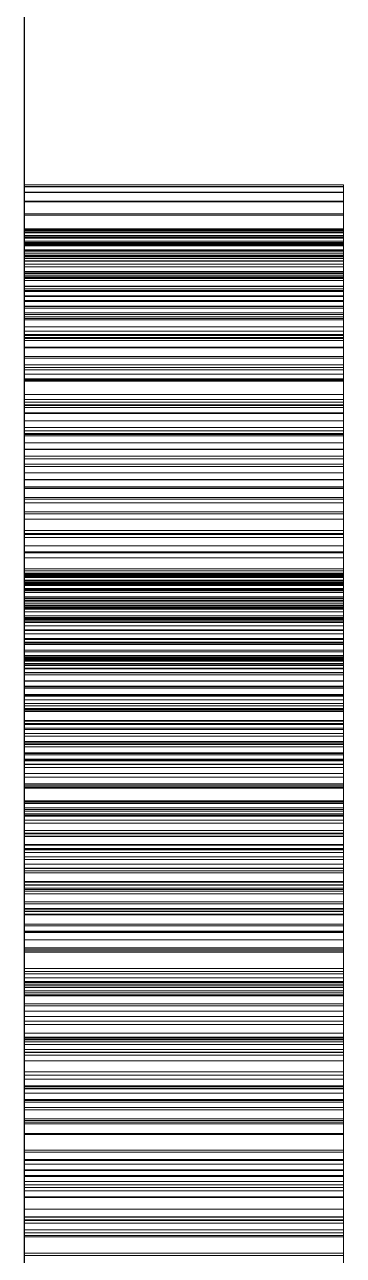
# Model space of a CAD drawing. Header units: millimetres. Extents: x 6 to 207, y 20 to 91.
# Drawn here: x 6 to 6.2, y 62.762 to 63.534 of the extents above; entities that cross this region are included whole.
import ezdxf

# ---------------------------------------------------------------- set-up
doc = ezdxf.new("R2010")
doc.units = ezdxf.units.MM
doc.linetypes.add('WP_HIDDEN', pattern=[2.3, 1.5, -0.8])
doc.layers.add('HIDDEN', color=7, linetype='WP_HIDDEN', lineweight=13)
doc.layers.add('VISIBLE', color=7, linetype='CONTINUOUS', lineweight=25)

msp = doc.modelspace()

# ---------------------------------------------------------------- linework, layer by layer
at = {"layer": 'HIDDEN', "ltscale": 0.333333}
for p, q in [((6, 63.43333), (6, 63.43214)), ((6, 63.4322), (6, 63.43333)), ((6, 63.43333), (6.2, 63.43333)), ((6, 63.4288), (6, 63.4322)), ((6, 63.4322), (6.2, 63.4322)), ((6, 63.43214), (6, 63.42857)), ((6, 63.43214), (6.2, 63.43214)), ((6.2, 63.43333), (6.2, 63.4322)), ((6.2, 63.43214), (6.2, 63.43333)), ((6.2, 63.4322), (6.2, 63.4288)), ((6.2, 63.42857), (6.2, 63.43214)), ((6, 63.42314), (6, 63.4288)), ((6, 63.4288), (6.2, 63.4288)), ((6, 63.42857), (6, 63.42263)), ((6, 63.42857), (6.2, 63.42857)), ((6, 63.41521), (6, 63.42314)), ((6, 63.42314), (6.2, 63.42314)), ((6.2, 63.4288), (6.2, 63.42314)), ((6.2, 63.42263), (6.2, 63.42857)), ((6.2, 63.42314), (6.2, 63.41521)), ((6, 63.42263), (6, 63.4143)), ((6, 63.42263), (6.2, 63.42263)), ((6, 63.40501), (6, 63.41521)), ((6, 63.41521), (6.2, 63.41521)), ((6.2, 63.4143), (6.2, 63.42263)), ((6.2, 63.41521), (6.2, 63.40501)), ((6, 63.4143), (6, 63.40359)), ((6, 63.4143), (6.2, 63.4143)), ((6.2, 63.40359), (6.2, 63.4143)), ((6, 63.40578), (6, 63.40461)), ((6, 63.40352), (6, 63.40578)), ((6, 63.40578), (6, 63.40512)), ((6, 63.40516), (6, 63.40578)), ((6, 63.40578), (6, 63.4047)), ((6, 63.40383), (6, 63.40578)), ((6, 63.40578), (6.2, 63.40578)), ((6, 63.40332), (6, 63.40516)), ((6, 63.40516), (6.2, 63.40516)), ((6, 63.40512), (6, 63.40313)), ((6, 63.40512), (6.2, 63.40512)), ((6, 63.39255), (6, 63.40501)), ((6, 63.40501), (6.2, 63.40501)), ((6, 63.4047), (6, 63.40147)), ((6, 63.4047), (6.2, 63.4047)), ((6, 63.40461), (6, 63.40111)), ((6, 63.40461), (6.2, 63.40461)), ((6, 63.39798), (6, 63.40383)), ((6, 63.40383), (6.2, 63.40383)), ((6, 63.40359), (6, 63.39051)), ((6, 63.40359), (6.2, 63.40359)), ((6, 63.39676), (6, 63.40352)), ((6, 63.40352), (6.2, 63.40352)), ((6, 63.40025), (6, 63.40332)), ((6, 63.40332), (6.2, 63.40332)), ((6, 63.40313), (6, 63.39981)), ((6, 63.40313), (6.2, 63.40313)), ((6, 63.40147), (6, 63.39609)), ((6, 63.40147), (6.2, 63.40147)), ((6, 63.40111), (6, 63.39528)), ((6, 63.40111), (6.2, 63.40111)), ((6, 63.39594), (6, 63.40025)), ((6, 63.40025), (6.2, 63.40025)), ((6, 63.39981), (6, 63.39517)), ((6, 63.39981), (6.2, 63.39981)), ((6.2, 63.40461), (6.2, 63.40578)), ((6.2, 63.40578), (6.2, 63.40352)), ((6.2, 63.40512), (6.2, 63.40578)), ((6.2, 63.40578), (6.2, 63.40516)), ((6.2, 63.40578), (6.2, 63.40383)), ((6.2, 63.4047), (6.2, 63.40578)), ((6.2, 63.40516), (6.2, 63.40332)), ((6.2, 63.40313), (6.2, 63.40512)), ((6.2, 63.40501), (6.2, 63.39255)), ((6.2, 63.40147), (6.2, 63.4047)), ((6.2, 63.40111), (6.2, 63.40461)), ((6.2, 63.40383), (6.2, 63.39798)), ((6.2, 63.39051), (6.2, 63.40359)), ((6.2, 63.40352), (6.2, 63.39676)), ((6.2, 63.40332), (6.2, 63.40025)), ((6.2, 63.39981), (6.2, 63.40313)), ((6.2, 63.39609), (6.2, 63.40147)), ((6.2, 63.39528), (6.2, 63.40111)), ((6.2, 63.40025), (6.2, 63.39594)), ((6.2, 63.39517), (6.2, 63.39981)), ((6, 63.38824), (6, 63.39798)), ((6, 63.39798), (6.2, 63.39798)), ((6, 63.39708), (6, 61.27104)), ((6, 62.03096), (6, 63.39708)), ((6, 63.39708), (6, 62.32101)), ((6, 61.96135), (6, 63.39708)), ((6, 63.39708), (6, 62.00341)), ((6, 63.39708), (6, 63.39581)), ((6, 63.39708), (6.2, 63.39708)), ((6, 63.39169), (6, 63.39676)), ((6, 63.39676), (6.2, 63.39676)), ((6, 63.39609), (6, 63.38856)), ((6, 63.39609), (6.2, 63.39609)), ((6, 63.39041), (6, 63.39594)), ((6, 63.39594), (6.2, 63.39594)), ((6, 63.39581), (6, 63.392)), ((6, 63.39581), (6.2, 63.39581)), ((6, 63.39528), (6, 63.38711)), ((6, 63.39528), (6.2, 63.39528)), ((6, 63.39517), (6, 63.38921)), ((6, 63.39517), (6.2, 63.39517)), ((6, 63.37782), (6, 63.39255)), ((6, 63.39255), (6.2, 63.39255)), ((6, 63.392), (6, 63.38566)), ((6, 63.392), (6.2, 63.392)), ((6.2, 63.39798), (6.2, 63.38824)), ((6.2, 63.39708), (6.2, 61.27104)), ((6.2, 62.00341), (6.2, 63.39708)), ((6.2, 63.39708), (6.2, 62.03096)), ((6.2, 63.39708), (6.2, 61.96135)), ((6.2, 62.32101), (6.2, 63.39708)), ((6.2, 63.39581), (6.2, 63.39708)), ((6.2, 63.39676), (6.2, 63.39169)), ((6.2, 63.38856), (6.2, 63.39609)), ((6.2, 63.39594), (6.2, 63.39041)), ((6.2, 63.392), (6.2, 63.39581)), ((6.2, 63.38711), (6.2, 63.39528)), ((6.2, 63.38921), (6.2, 63.39517)), ((6.2, 63.39255), (6.2, 63.37782)), ((6.2, 63.38566), (6.2, 63.392)), ((6, 63.38549), (6, 63.39169)), ((6, 63.39169), (6.2, 63.39169)), ((6, 63.39051), (6, 63.37504)), ((6, 63.39051), (6.2, 63.39051)), ((6, 63.38365), (6, 63.39041)), ((6, 63.39041), (6.2, 63.39041)), ((6, 63.38921), (6, 63.38192)), ((6, 63.38921), (6.2, 63.38921)), ((6, 63.38856), (6, 63.37887)), ((6, 63.38856), (6.2, 63.38856)), ((6, 63.3746), (6, 63.38824)), ((6, 63.38824), (6.2, 63.38824)), ((6, 63.38711), (6, 63.3766)), ((6, 63.38711), (6.2, 63.38711)), ((6, 63.38566), (6, 63.37677)), ((6, 63.38566), (6.2, 63.38566)), ((6, 63.37816), (6, 63.38549)), ((6, 63.38549), (6.2, 63.38549)), ((6.2, 63.39169), (6.2, 63.38549)), ((6.2, 63.37504), (6.2, 63.39051)), ((6.2, 63.39041), (6.2, 63.38365)), ((6.2, 63.38192), (6.2, 63.38921)), ((6.2, 63.37887), (6.2, 63.38856)), ((6.2, 63.38824), (6.2, 63.3746)), ((6.2, 63.3766), (6.2, 63.38711)), ((6.2, 63.37677), (6.2, 63.38566)), ((6.2, 63.38549), (6.2, 63.37816)), ((6, 63.37566), (6, 63.38365)), ((6, 63.38365), (6.2, 63.38365)), ((6, 63.38192), (6, 63.3733)), ((6, 63.38192), (6.2, 63.38192)), ((6, 63.37887), (6, 63.36703)), ((6, 63.37887), (6.2, 63.37887)), ((6, 63.3697), (6, 63.37816)), ((6, 63.37816), (6.2, 63.37816)), ((6, 63.36082), (6, 63.37782)), ((6, 63.37782), (6.2, 63.37782)), ((6, 63.37677), (6, 63.36951)), ((6, 63.37677), (6.2, 63.37677)), ((6, 63.3766), (6, 63.36377)), ((6, 63.3766), (6.2, 63.3766)), ((6.2, 63.38365), (6.2, 63.37566)), ((6.2, 63.3733), (6.2, 63.38192)), ((6.2, 63.36703), (6.2, 63.37887)), ((6.2, 63.37816), (6.2, 63.3697)), ((6.2, 63.37782), (6.2, 63.36082)), ((6.2, 63.36951), (6.2, 63.37677)), ((6.2, 63.36377), (6.2, 63.3766)), ((6, 63.36644), (6, 63.37566)), ((6, 63.37566), (6.2, 63.37566)), ((6, 63.37504), (6, 63.3572)), ((6, 63.37504), (6.2, 63.37504)), ((6, 63.35706), (6, 63.3746)), ((6, 63.3746), (6.2, 63.3746)), ((6, 63.3733), (6, 63.36336)), ((6, 63.3733), (6.2, 63.3733)), ((6, 63.36012), (6, 63.3697)), ((6, 63.3697), (6.2, 63.3697)), ((6, 63.36951), (6, 63.36078)), ((6, 63.36951), (6.2, 63.36951)), ((6.2, 63.37566), (6.2, 63.36644)), ((6.2, 63.3572), (6.2, 63.37504)), ((6.2, 63.3746), (6.2, 63.35706)), ((6.2, 63.36336), (6.2, 63.3733)), ((6.2, 63.3697), (6.2, 63.36012)), ((6.2, 63.36078), (6.2, 63.36951)), ((6, 63.36807), (6, 63.11863)), ((6, 62.27605), (6, 63.36807)), ((6, 63.36807), (6.2, 63.36807)), ((6, 63.36703), (6, 63.35304)), ((6, 63.36703), (6.2, 63.36703)), ((6, 63.35599), (6, 63.36644)), ((6, 63.36644), (6.2, 63.36644)), ((6, 63.36377), (6, 63.3486)), ((6, 63.36377), (6.2, 63.36377)), ((6, 63.36336), (6, 63.35209)), ((6, 63.36336), (6.2, 63.36336)), ((6.2, 63.36807), (6.2, 62.27605)), ((6.2, 63.11863), (6.2, 63.36807)), ((6.2, 63.35304), (6.2, 63.36703)), ((6.2, 63.36644), (6.2, 63.35599)), ((6.2, 63.3486), (6.2, 63.36377)), ((6.2, 63.35209), (6.2, 63.36336)), ((6, 63.34164), (6, 63.36082)), ((6, 63.36082), (6.2, 63.36082)), ((6, 63.36078), (6, 63.35057)), ((6, 63.36078), (6.2, 63.36078)), ((6, 63.34941), (6, 63.36012)), ((6, 63.36012), (6.2, 63.36012)), ((6, 63.3572), (6, 63.33704)), ((6, 63.3572), (6.2, 63.3572)), ((6, 63.33562), (6, 63.35706)), ((6, 63.35706), (6.2, 63.35706)), ((6, 63.34431), (6, 63.35599)), ((6, 63.35599), (6.2, 63.35599)), ((6.2, 63.36082), (6.2, 63.34164)), ((6.2, 63.35057), (6.2, 63.36078)), ((6.2, 63.36012), (6.2, 63.34941)), ((6.2, 63.33704), (6.2, 63.3572)), ((6.2, 63.35706), (6.2, 63.33562)), ((6.2, 63.35599), (6.2, 63.34431)), ((6, 63.35304), (6, 63.33689)), ((6, 63.35304), (6.2, 63.35304)), ((6, 63.35209), (6, 63.3395)), ((6, 63.35209), (6.2, 63.35209)), ((6, 63.35057), (6, 63.33889)), ((6, 63.35057), (6.2, 63.35057)), ((6, 63.33758), (6, 63.34941)), ((6, 63.34941), (6.2, 63.34941)), ((6, 63.3486), (6, 63.33109)), ((6, 63.3486), (6.2, 63.3486)), ((6.2, 63.33689), (6.2, 63.35304)), ((6.2, 63.3395), (6.2, 63.35209)), ((6.2, 63.33889), (6.2, 63.35057)), ((6.2, 63.34941), (6.2, 63.33758)), ((6.2, 63.33109), (6.2, 63.3486)), ((6, 63.33141), (6, 63.34431)), ((6, 63.34431), (6.2, 63.34431)), ((6, 63.32035), (6, 63.34164)), ((6, 63.34164), (6.2, 63.34164)), ((6, 63.3395), (6, 63.32558)), ((6, 63.3395), (6.2, 63.3395)), ((6, 63.33889), (6, 63.32573)), ((6, 63.33889), (6.2, 63.33889)), ((6.2, 63.34431), (6.2, 63.33141)), ((6.2, 63.34164), (6.2, 63.32035)), ((6.2, 63.32558), (6.2, 63.3395)), ((6.2, 63.32573), (6.2, 63.33889)), ((6, 63.32461), (6, 63.33758)), ((6, 63.33758), (6.2, 63.33758)), ((6, 63.33704), (6, 63.31464)), ((6, 63.33704), (6.2, 63.33704)), ((6, 63.33689), (6, 63.31872)), ((6, 63.33689), (6.2, 63.33689)), ((6, 63.31029), (6, 63.33562)), ((6, 63.33562), (6.2, 63.33562)), ((6, 63.31727), (6, 63.33141)), ((6, 63.33141), (6.2, 63.33141)), ((6, 63.33109), (6, 63.31157)), ((6, 63.33109), (6.2, 63.33109)), ((6.2, 63.33758), (6.2, 63.32461)), ((6.2, 63.31464), (6.2, 63.33704)), ((6.2, 63.31872), (6.2, 63.33689)), ((6.2, 63.33562), (6.2, 63.31029)), ((6.2, 63.33141), (6.2, 63.31727)), ((6.2, 63.31157), (6.2, 63.33109)), ((6, 63.32573), (6, 63.31111)), ((6, 63.32573), (6.2, 63.32573)), ((6, 63.32558), (6, 63.31034)), ((6, 63.32558), (6.2, 63.32558)), ((6, 63.31052), (6, 63.32461)), ((6, 63.32461), (6.2, 63.32461)), ((6.2, 63.31111), (6.2, 63.32573)), ((6.2, 63.31034), (6.2, 63.32558)), ((6.2, 63.32461), (6.2, 63.31052)), ((6, 63.29695), (6, 63.32035)), ((6, 63.32035), (6.2, 63.32035)), ((6, 63.31872), (6, 63.29864)), ((6, 63.31872), (6.2, 63.31872)), ((6, 63.3019), (6, 63.31727)), ((6, 63.31727), (6.2, 63.31727)), ((6.2, 63.32035), (6.2, 63.29695)), ((6.2, 63.29864), (6.2, 63.31872)), ((6.2, 63.31727), (6.2, 63.3019)), ((6, 63.31464), (6, 63.29)), ((6, 63.31464), (6.2, 63.31464)), ((6, 63.31157), (6, 63.29035)), ((6, 63.31157), (6.2, 63.31157)), ((6, 63.31111), (6, 63.29501)), ((6, 63.31111), (6.2, 63.31111)), ((6, 63.2953), (6, 63.31052)), ((6, 63.31052), (6.2, 63.31052)), ((6, 63.31034), (6, 63.29377)), ((6, 63.31034), (6.2, 63.31034)), ((6, 63.28106), (6, 63.31029)), ((6, 63.31029), (6.2, 63.31029)), ((6.2, 63.29), (6.2, 63.31464)), ((6.2, 63.29035), (6.2, 63.31157)), ((6.2, 63.29501), (6.2, 63.31111)), ((6.2, 63.31052), (6.2, 63.2953)), ((6.2, 63.29377), (6.2, 63.31034)), ((6.2, 63.31029), (6.2, 63.28106)), ((6, 63.28531), (6, 63.3019)), ((6, 63.3019), (6.2, 63.3019)), ((6.2, 63.3019), (6.2, 63.28531)), ((6, 63.29864), (6, 63.27666)), ((6, 63.29864), (6.2, 63.29864)), ((6, 63.27145), (6, 63.29695)), ((6, 63.29695), (6.2, 63.29695)), ((6, 63.27895), (6, 63.2953)), ((6, 63.2953), (6.2, 63.2953)), ((6, 63.29501), (6, 63.27743)), ((6, 63.29501), (6.2, 63.29501)), ((6, 63.29377), (6, 63.27587)), ((6, 63.29377), (6.2, 63.29377)), ((6.2, 63.27666), (6.2, 63.29864)), ((6.2, 63.29695), (6.2, 63.27145)), ((6.2, 63.2953), (6.2, 63.27895)), ((6.2, 63.27743), (6.2, 63.29501)), ((6.2, 63.27587), (6.2, 63.29377)), ((6, 63.29035), (6, 63.26743)), ((6, 63.29035), (6.2, 63.29035)), ((6, 63.29), (6, 63.26311)), ((6, 63.29), (6.2, 63.29)), ((6, 63.26748), (6, 63.28531)), ((6, 63.28531), (6.2, 63.28531)), ((6.2, 63.26743), (6.2, 63.29035)), ((6.2, 63.26311), (6.2, 63.29)), ((6.2, 63.28531), (6.2, 63.26748)), ((6, 63.24824), (6, 63.28106)), ((6, 63.28106), (6.2, 63.28106)), ((6, 63.26148), (6, 63.27895)), ((6, 63.27895), (6.2, 63.27895)), ((6, 63.27743), (6, 63.25821)), ((6, 63.27743), (6.2, 63.27743)), ((6, 63.27666), (6, 63.25278)), ((6, 63.27666), (6.2, 63.27666)), ((6.2, 63.28106), (6.2, 63.24824)), ((6.2, 63.27895), (6.2, 63.26148)), ((6.2, 63.25821), (6.2, 63.27743)), ((6.2, 63.25278), (6.2, 63.27666)), ((6, 63.27587), (6, 63.25665)), ((6, 63.27587), (6.2, 63.27587)), ((6, 63.24384), (6, 63.27145)), ((6, 63.27145), (6.2, 63.27145)), ((6.2, 63.25665), (6.2, 63.27587)), ((6.2, 63.27145), (6.2, 63.24384)), ((6, 63.24843), (6, 63.26748)), ((6, 63.26748), (6.2, 63.26748)), ((6, 63.26743), (6, 63.24281)), ((6, 63.26743), (6.2, 63.26743)), ((6, 63.26311), (6, 63.23398)), ((6, 63.26311), (6.2, 63.26311)), ((6, 63.24298), (6, 63.26148)), ((6, 63.26148), (6.2, 63.26148)), ((6.2, 63.26748), (6.2, 63.24843)), ((6.2, 63.24281), (6.2, 63.26743)), ((6.2, 63.23398), (6.2, 63.26311)), ((6.2, 63.26148), (6.2, 63.24298)), ((6, 63.25821), (6, 63.23714)), ((6, 63.25821), (6.2, 63.25821)), ((6, 63.25665), (6, 63.2361)), ((6, 63.25665), (6.2, 63.25665)), ((6.2, 63.23714), (6.2, 63.25821)), ((6.2, 63.2361), (6.2, 63.25665)), ((6, 63.25278), (6, 63.22699)), ((6, 63.25278), (6.2, 63.25278)), ((6, 63.2282), (6, 63.24843)), ((6, 63.24843), (6.2, 63.24843)), ((6, 63.21213), (6, 63.24824)), ((6, 63.24824), (6.2, 63.24824)), ((6.2, 63.22699), (6.2, 63.25278)), ((6.2, 63.24843), (6.2, 63.2282)), ((6.2, 63.24824), (6.2, 63.21213)), ((6, 63.21412), (6, 63.24384)), ((6, 63.24384), (6.2, 63.24384)), ((6, 63.22356), (6, 63.24298)), ((6, 63.24298), (6.2, 63.24298)), ((6, 63.24281), (6, 63.21649)), ((6, 63.24281), (6.2, 63.24281)), ((6.2, 63.24384), (6.2, 63.21412)), ((6.2, 63.24298), (6.2, 63.22356)), ((6.2, 63.21649), (6.2, 63.24281)), ((6, 63.23714), (6, 63.21425)), ((6, 63.23714), (6.2, 63.23714)), ((6, 63.2361), (6, 63.21458)), ((6, 63.2361), (6.2, 63.2361)), ((6, 63.23398), (6, 63.20261)), ((6, 63.23398), (6.2, 63.23398)), ((6.2, 63.21425), (6.2, 63.23714)), ((6.2, 63.21458), (6.2, 63.2361)), ((6.2, 63.20261), (6.2, 63.23398)), ((6, 63.20686), (6, 63.2282)), ((6, 63.2282), (6.2, 63.2282)), ((6, 63.22699), (6, 63.1993)), ((6, 63.22699), (6.2, 63.22699)), ((6, 63.20321), (6, 63.22356)), ((6, 63.22356), (6.2, 63.22356)), ((6.2, 63.2282), (6.2, 63.20686)), ((6.2, 63.1993), (6.2, 63.22699)), ((6.2, 63.22356), (6.2, 63.20321)), ((6, 63.21649), (6, 63.18847)), ((6, 63.21649), (6.2, 63.21649)), ((6, 63.21458), (6, 63.19241)), ((6, 63.21458), (6.2, 63.21458)), ((6.2, 63.18847), (6.2, 63.21649)), ((6.2, 63.19241), (6.2, 63.21458)), ((6, 63.21425), (6, 63.18951)), ((6, 63.21425), (6.2, 63.21425)), ((6, 63.1823), (6, 63.21412)), ((6, 63.21412), (6.2, 63.21412)), ((6, 63.17273), (6, 63.21213)), ((6, 63.21213), (6.2, 63.21213)), ((6, 63.1844), (6, 63.20686)), ((6, 63.20686), (6.2, 63.20686)), ((6.2, 63.18951), (6.2, 63.21425)), ((6.2, 63.21412), (6.2, 63.1823)), ((6.2, 63.21213), (6.2, 63.17273)), ((6.2, 63.20686), (6.2, 63.1844)), ((6, 63.18194), (6, 63.20321)), ((6, 63.20321), (6.2, 63.20321)), ((6, 63.20261), (6, 63.16899)), ((6, 63.20261), (6.2, 63.20261)), ((6, 63.1993), (6, 63.16971)), ((6, 63.1993), (6.2, 63.1993)), ((6.2, 63.20321), (6.2, 63.18194)), ((6.2, 63.16899), (6.2, 63.20261)), ((6.2, 63.16971), (6.2, 63.1993)), ((6, 63.19241), (6, 63.16962)), ((6, 63.19241), (6.2, 63.19241)), ((6.2, 63.16962), (6.2, 63.19241)), ((6, 63.19114), (6, 63.18965)), ((6, 63.18967), (6, 63.19114)), ((6, 63.19114), (6.2, 63.19114)), ((6, 63.18969), (6, 63.18793)), ((6, 63.18803), (6, 63.18969)), ((6, 63.18969), (6.2, 63.18969)), ((6, 63.18969), (6, 63.1891)), ((6, 63.18902), (6, 63.18969)), ((6, 63.18525), (6, 63.18967)), ((6, 63.18967), (6.2, 63.18967)), ((6, 63.18965), (6, 63.18516)), ((6, 63.18965), (6.2, 63.18965)), ((6, 63.18951), (6, 63.16294)), ((6, 63.18951), (6.2, 63.18951)), ((6, 63.1891), (6, 63.18732)), ((6, 63.1891), (6.2, 63.1891)), ((6, 63.18902), (6.2, 63.18902)), ((6, 63.187), (6, 63.18902)), ((6, 63.18847), (6, 63.15875)), ((6, 63.18847), (6.2, 63.18847)), ((6, 63.18303), (6, 63.18803)), ((6, 63.18803), (6.2, 63.18803)), ((6, 63.18793), (6, 63.18262)), ((6, 63.18793), (6.2, 63.18793)), ((6, 63.18732), (6, 63.18434)), ((6, 63.18732), (6.2, 63.18732)), ((6, 63.187), (6.2, 63.187)), ((6, 63.18363), (6, 63.187)), ((6, 63.18534), (6, 63.18388)), ((6, 63.18374), (6, 63.18534)), ((6, 63.18534), (6.2, 63.18534)), ((6, 63.17789), (6, 63.18525)), ((6, 63.18525), (6.2, 63.18525)), ((6, 63.18516), (6, 63.17768)), ((6, 63.18516), (6.2, 63.18516)), ((6, 63.16083), (6, 63.1844)), ((6, 63.1844), (6.2, 63.1844)), ((6, 63.18434), (6, 63.18018)), ((6, 63.18434), (6.2, 63.18434)), ((6, 63.18388), (6, 63.1795)), ((6, 63.18388), (6.2, 63.18388)), ((6, 63.17891), (6, 63.18374)), ((6, 63.18374), (6.2, 63.18374)), ((6, 63.18363), (6.2, 63.18363)), ((6, 63.17891), (6, 63.18363)), ((6.2, 63.19114), (6.2, 63.18967)), ((6.2, 63.18965), (6.2, 63.19114)), ((6.2, 63.18969), (6.2, 63.18803)), ((6.2, 63.18793), (6.2, 63.18969)), ((6.2, 63.1891), (6.2, 63.18969)), ((6.2, 63.18969), (6.2, 63.18902)), ((6.2, 63.18967), (6.2, 63.18525)), ((6.2, 63.18516), (6.2, 63.18965)), ((6.2, 63.16294), (6.2, 63.18951)), ((6.2, 63.18732), (6.2, 63.1891)), ((6.2, 63.18902), (6.2, 63.187)), ((6.2, 63.15875), (6.2, 63.18847)), ((6.2, 63.18803), (6.2, 63.18303)), ((6.2, 63.18262), (6.2, 63.18793)), ((6.2, 63.18434), (6.2, 63.18732)), ((6.2, 63.187), (6.2, 63.18363)), ((6.2, 63.18534), (6.2, 63.18374)), ((6.2, 63.18388), (6.2, 63.18534)), ((6.2, 63.18525), (6.2, 63.17789)), ((6.2, 63.17768), (6.2, 63.18516)), ((6.2, 63.1844), (6.2, 63.16083)), ((6.2, 63.18018), (6.2, 63.18434)), ((6.2, 63.1795), (6.2, 63.18388)), ((6.2, 63.18374), (6.2, 63.17891)), ((6.2, 63.18363), (6.2, 63.17891)), ((6, 63.17471), (6, 63.18303)), ((6, 63.18303), (6.2, 63.18303)), ((6, 63.18262), (6, 63.17379)), ((6, 63.18262), (6.2, 63.18262)), ((6, 63.14836), (6, 63.1823)), ((6, 63.1823), (6.2, 63.1823)), ((6, 63.15975), (6, 63.18194)), ((6, 63.18194), (6.2, 63.18194)), ((6, 63.18018), (6, 63.17482)), ((6, 63.18018), (6.2, 63.18018)), ((6, 63.1795), (6, 63.17219)), ((6, 63.1795), (6.2, 63.1795)), ((6, 63.17086), (6, 63.17891)), ((6, 63.17891), (6.2, 63.17891)), ((6, 63.17284), (6, 63.17891)), ((6, 63.16758), (6, 63.17789)), ((6, 63.17789), (6.2, 63.17789)), ((6, 63.17768), (6, 63.16722)), ((6, 63.17768), (6.2, 63.17768)), ((6.2, 63.18303), (6.2, 63.17471)), ((6.2, 63.17379), (6.2, 63.18262)), ((6.2, 63.1823), (6.2, 63.14836)), ((6.2, 63.18194), (6.2, 63.15975)), ((6.2, 63.17482), (6.2, 63.18018)), ((6.2, 63.17219), (6.2, 63.1795)), ((6.2, 63.17891), (6.2, 63.17086)), ((6.2, 63.17891), (6.2, 63.17284)), ((6.2, 63.17789), (6.2, 63.16758)), ((6.2, 63.16722), (6.2, 63.17768)), ((6, 63.17482), (6, 63.16828)), ((6, 63.17482), (6.2, 63.17482)), ((6, 63.16305), (6, 63.17471)), ((6, 63.17471), (6.2, 63.17471)), ((6, 63.17379), (6, 63.16142)), ((6, 63.17379), (6.2, 63.17379)), ((6, 63.17284), (6.2, 63.17284)), ((6, 63.16543), (6, 63.17284)), ((6, 63.13005), (6, 63.17273)), ((6, 63.17273), (6.2, 63.17273)), ((6, 63.17219), (6, 63.16196)), ((6, 63.17219), (6.2, 63.17219)), ((6, 63.1596), (6, 63.17086)), ((6, 63.17086), (6.2, 63.17086)), ((6, 63.16971), (6, 63.13821)), ((6, 63.16971), (6.2, 63.16971)), ((6, 63.16962), (6, 63.14619)), ((6, 63.16962), (6.2, 63.16962)), ((6, 63.16899), (6, 63.13314)), ((6, 63.16899), (6.2, 63.16899)), ((6, 63.16828), (6, 63.16055)), ((6, 63.16828), (6.2, 63.16828)), ((6.2, 63.16828), (6.2, 63.17482)), ((6.2, 63.17471), (6.2, 63.16305)), ((6.2, 63.16142), (6.2, 63.17379)), ((6.2, 63.17284), (6.2, 63.16543)), ((6.2, 63.17273), (6.2, 63.13005)), ((6.2, 63.16196), (6.2, 63.17219)), ((6.2, 63.17086), (6.2, 63.1596)), ((6.2, 63.13821), (6.2, 63.16971)), ((6.2, 63.14619), (6.2, 63.16962)), ((6.2, 63.13314), (6.2, 63.16899)), ((6.2, 63.16055), (6.2, 63.16828)), ((6, 63.15432), (6, 63.16758)), ((6, 63.16758), (6.2, 63.16758)), ((6, 63.16722), (6, 63.15376)), ((6, 63.16722), (6.2, 63.16722)), ((6, 63.16543), (6.2, 63.16543)), ((6, 63.15666), (6, 63.16543)), ((6, 63.14806), (6, 63.16305)), ((6, 63.16305), (6.2, 63.16305)), ((6, 63.16294), (6, 63.13454)), ((6, 63.16294), (6.2, 63.16294)), ((6, 63.16196), (6, 63.1488)), ((6, 63.16196), (6.2, 63.16196)), ((6, 63.16142), (6, 63.14551)), ((6, 63.16142), (6.2, 63.16142)), ((6, 63.13614), (6, 63.16083)), ((6, 63.16083), (6.2, 63.16083)), ((6, 63.16055), (6, 63.15163)), ((6, 63.16055), (6.2, 63.16055)), ((6.2, 63.16758), (6.2, 63.15432)), ((6.2, 63.15376), (6.2, 63.16722)), ((6.2, 63.16543), (6.2, 63.15666)), ((6.2, 63.16305), (6.2, 63.14806)), ((6.2, 63.13454), (6.2, 63.16294)), ((6.2, 63.1488), (6.2, 63.16196)), ((6.2, 63.14551), (6.2, 63.16142)), ((6.2, 63.16083), (6.2, 63.13614)), ((6.2, 63.15163), (6.2, 63.16055)), ((6, 63.13664), (6, 63.15975)), ((6, 63.15975), (6.2, 63.15975)), ((6, 63.14512), (6, 63.1596)), ((6, 63.1596), (6.2, 63.1596)), ((6, 63.15875), (6, 63.12733)), ((6, 63.15875), (6.2, 63.15875)), ((6, 63.15666), (6.2, 63.15666)), ((6, 63.14655), (6, 63.15666)), ((6, 63.13812), (6, 63.15432)), ((6, 63.15432), (6.2, 63.15432)), ((6, 63.15376), (6, 63.1373)), ((6, 63.15376), (6.2, 63.15376)), ((6.2, 63.15975), (6.2, 63.13664)), ((6.2, 63.1596), (6.2, 63.14512)), ((6.2, 63.12733), (6.2, 63.15875)), ((6.2, 63.15666), (6.2, 63.14655)), ((6.2, 63.15432), (6.2, 63.13812)), ((6.2, 63.1373), (6.2, 63.15376)), ((6, 63.15163), (6, 63.14151)), ((6, 63.15163), (6.2, 63.15163)), ((6, 63.1488), (6, 63.13273)), ((6, 63.1488), (6.2, 63.1488)), ((6, 63.11305), (6, 63.14836)), ((6, 63.14836), (6.2, 63.14836)), ((6, 63.12974), (6, 63.14806)), ((6, 63.14806), (6.2, 63.14806)), ((6, 63.14655), (6.2, 63.14655)), ((6, 63.13509), (6, 63.14655)), ((6, 63.14619), (6, 63.12212)), ((6, 63.14619), (6.2, 63.14619)), ((6, 63.14619), (6, 62.38627)), ((6, 63.14501), (6, 63.14619)), ((6, 63.14551), (6, 63.12607)), ((6, 63.14551), (6.2, 63.14551)), ((6, 63.12743), (6, 63.14512)), ((6, 63.14512), (6.2, 63.14512)), ((6, 63.14501), (6.2, 63.14501)), ((6, 63.14147), (6, 63.14501)), ((6.2, 63.14151), (6.2, 63.15163)), ((6.2, 63.13273), (6.2, 63.1488)), ((6.2, 63.14836), (6.2, 63.11305)), ((6.2, 63.14806), (6.2, 63.12974)), ((6.2, 63.14655), (6.2, 63.13509)), ((6.2, 63.12212), (6.2, 63.14619)), ((6.2, 62.38627), (6.2, 63.14619)), ((6.2, 63.14619), (6.2, 63.14501)), ((6.2, 63.12607), (6.2, 63.14551)), ((6.2, 63.14512), (6.2, 63.12743)), ((6.2, 63.14501), (6.2, 63.14147)), ((6, 63.14151), (6, 63.13021)), ((6, 63.14151), (6.2, 63.14151)), ((6, 63.14147), (6.2, 63.14147)), ((6, 63.13558), (6, 63.14147)), ((6, 63.14039), (6, 63.00479)), ((6, 63.05482), (6, 63.14039)), ((6, 63.14039), (6.2, 63.14039)), ((6, 63.13821), (6, 63.10488)), ((6, 63.13821), (6.2, 63.13821)), ((6, 63.11897), (6, 63.13812)), ((6, 63.13812), (6.2, 63.13812)), ((6, 63.1373), (6, 63.11786)), ((6, 63.1373), (6.2, 63.1373)), ((6.2, 63.13021), (6.2, 63.14151)), ((6.2, 63.14147), (6.2, 63.13558)), ((6.2, 63.00479), (6.2, 63.14039)), ((6.2, 63.14039), (6.2, 63.05482)), ((6.2, 63.10488), (6.2, 63.13821)), ((6.2, 63.13812), (6.2, 63.11897)), ((6.2, 63.11786), (6.2, 63.1373)), ((6, 63.1126), (6, 63.13664)), ((6, 63.13664), (6.2, 63.13664)), ((6, 63.11033), (6, 63.13614)), ((6, 63.13614), (6.2, 63.13614)), ((6, 63.13558), (6.2, 63.13558)), ((6, 63.13175), (6, 63.13558)), ((6, 63.13509), (6.2, 63.13509)), ((6, 63.12228), (6, 63.13509)), ((6, 63.13454), (6, 63.1043)), ((6, 63.13454), (6.2, 63.13454)), ((6, 63.13314), (6, 63.09554)), ((6, 63.13314), (6.2, 63.13314)), ((6, 63.13273), (6, 63.11373)), ((6, 63.13273), (6.2, 63.13273)), ((6, 63.13175), (6.2, 63.13175)), ((6, 63.12733), (6, 63.13175)), ((6, 63.13021), (6, 63.11772)), ((6, 63.13021), (6.2, 63.13021)), ((6, 63.08409), (6, 63.13005)), ((6, 63.13005), (6.2, 63.13005)), ((6, 63.10809), (6, 63.12974)), ((6, 63.12974), (6.2, 63.12974)), ((6.2, 63.13664), (6.2, 63.1126)), ((6.2, 63.13614), (6.2, 63.11033)), ((6.2, 63.13558), (6.2, 63.13175)), ((6.2, 63.13509), (6.2, 63.12228)), ((6.2, 63.1043), (6.2, 63.13454)), ((6.2, 63.09554), (6.2, 63.13314)), ((6.2, 63.11373), (6.2, 63.13273)), ((6.2, 63.13175), (6.2, 63.12733)), ((6.2, 63.11772), (6.2, 63.13021)), ((6.2, 63.13005), (6.2, 63.08409)), ((6.2, 63.12974), (6.2, 63.10809)), ((6, 63.10651), (6, 63.12743)), ((6, 63.12743), (6.2, 63.12743)), ((6, 63.12733), (6, 63.09482)), ((6, 63.12733), (6.2, 63.12733)), ((6, 63.11871), (6, 63.12733)), ((6, 63.12607), (6, 63.10309)), ((6, 63.12607), (6.2, 63.12607)), ((6, 63.12228), (6.2, 63.12228)), ((6, 63.10812), (6, 63.12228)), ((6, 63.12212), (6, 63.09742)), ((6, 63.12212), (6.2, 63.12212)), ((6.2, 63.12743), (6.2, 63.10651)), ((6.2, 63.09482), (6.2, 63.12733)), ((6.2, 63.12733), (6.2, 63.11871)), ((6.2, 63.10309), (6.2, 63.12607)), ((6.2, 63.12228), (6.2, 63.10812)), ((6.2, 63.09742), (6.2, 63.12212)), ((6, 63.09688), (6, 63.11897)), ((6, 63.11897), (6.2, 63.11897)), ((6, 63.11871), (6.2, 63.11871)), ((6, 63.10807), (6, 63.11871)), ((6, 63.11863), (6, 62.54724)), ((6, 63.11863), (6.2, 63.11863)), ((6, 63.11786), (6, 63.09543)), ((6, 63.11786), (6.2, 63.11786)), ((6, 63.11772), (6, 63.10404)), ((6, 63.11772), (6.2, 63.11772)), ((6.2, 63.11897), (6.2, 63.09688)), ((6.2, 63.11871), (6.2, 63.10807)), ((6.2, 62.54724), (6.2, 63.11863)), ((6.2, 63.09543), (6.2, 63.11786)), ((6.2, 63.10404), (6.2, 63.11772)), ((6, 63.11373), (6, 63.10313)), ((6, 63.11373), (6.2, 63.11373)), ((6, 63.07708), (6, 63.11305)), ((6, 63.11305), (6.2, 63.11305)), ((6, 63.08763), (6, 63.1126)), ((6, 63.1126), (6.2, 63.1126)), ((6, 63.08341), (6, 63.11033)), ((6, 63.11033), (6.2, 63.11033)), ((6, 63.10812), (6.2, 63.10812)), ((6, 63.09262), (6, 63.10812)), ((6, 63.0831), (6, 63.10809)), ((6, 63.10809), (6.2, 63.10809)), ((6, 63.10807), (6.2, 63.10807)), ((6, 63.09542), (6, 63.10807)), ((6, 63.08238), (6, 63.10651)), ((6, 63.10651), (6.2, 63.10651)), ((6.2, 63.10313), (6.2, 63.11373)), ((6.2, 63.11305), (6.2, 63.07708)), ((6.2, 63.1126), (6.2, 63.08763)), ((6.2, 63.11033), (6.2, 63.08341)), ((6.2, 63.10812), (6.2, 63.09262)), ((6.2, 63.10809), (6.2, 63.0831)), ((6.2, 63.10807), (6.2, 63.09542)), ((6.2, 63.10651), (6.2, 63.08238)), ((6, 63.10488), (6, 63.06978)), ((6, 63.10488), (6.2, 63.10488)), ((6, 63.1043), (6, 63.07223)), ((6, 63.1043), (6.2, 63.1043)), ((6, 63.10404), (6, 63.08917)), ((6, 63.10404), (6.2, 63.10404)), ((6, 63.10313), (6, 63.0918)), ((6, 63.10313), (6.2, 63.10313)), ((6, 63.10309), (6, 63.07658)), ((6, 63.10309), (6.2, 63.10309)), ((6.2, 63.06978), (6.2, 63.10488)), ((6.2, 63.07223), (6.2, 63.1043)), ((6.2, 63.08917), (6.2, 63.10404)), ((6.2, 63.0918), (6.2, 63.10313)), ((6.2, 63.07658), (6.2, 63.10309)), ((6, 63.09742), (6, 63.07209)), ((6, 63.09742), (6.2, 63.09742)), ((6, 63.07254), (6, 63.09688)), ((6, 63.09688), (6.2, 63.09688)), ((6, 63.09554), (6, 63.05673)), ((6, 63.09554), (6.2, 63.09554)), ((6, 63.09543), (6, 63.07001)), ((6, 63.09543), (6.2, 63.09543)), ((6, 63.09542), (6.2, 63.09542)), ((6, 63.08075), (6, 63.09542)), ((6, 63.09482), (6, 63.0618)), ((6, 63.09482), (6.2, 63.09482)), ((6, 63.09262), (6.2, 63.09262)), ((6, 63.07577), (6, 63.09262)), ((6, 63.0918), (6, 63.06782)), ((6, 63.0918), (6.2, 63.0918)), ((6.2, 63.07209), (6.2, 63.09742)), ((6.2, 63.09688), (6.2, 63.07254)), ((6.2, 63.05673), (6.2, 63.09554)), ((6.2, 63.07001), (6.2, 63.09543)), ((6.2, 63.09542), (6.2, 63.08075)), ((6.2, 63.0618), (6.2, 63.09482)), ((6.2, 63.09262), (6.2, 63.07577)), ((6.2, 63.06782), (6.2, 63.0918)), ((6, 63.08917), (6, 63.07311)), ((6, 63.08917), (6.2, 63.08917)), ((6, 63.06175), (6, 63.08763)), ((6, 63.08763), (6.2, 63.08763)), ((6, 63.03484), (6, 63.08409)), ((6, 63.08409), (6.2, 63.08409)), ((6, 63.05537), (6, 63.08341)), ((6, 63.08341), (6.2, 63.08341)), ((6.2, 63.07311), (6.2, 63.08917)), ((6.2, 63.08763), (6.2, 63.06175)), ((6.2, 63.08409), (6.2, 63.03484)), ((6.2, 63.08341), (6.2, 63.05537)), ((6, 63.0557), (6, 63.0831)), ((6, 63.0831), (6.2, 63.0831)), ((6, 63.0551), (6, 63.08238)), ((6, 63.08238), (6.2, 63.08238)), ((6, 63.08075), (6.2, 63.08075)), ((6, 63.06406), (6, 63.08075)), ((6, 63.04045), (6, 63.07708)), ((6, 63.07708), (6.2, 63.07708)), ((6, 63.07658), (6, 63.04694)), ((6, 63.07658), (6.2, 63.07658)), ((6, 63.07577), (6.2, 63.07577)), ((6, 63.05756), (6, 63.07577)), ((6.2, 63.0831), (6.2, 63.0557)), ((6.2, 63.08238), (6.2, 63.0551)), ((6.2, 63.08075), (6.2, 63.06406)), ((6.2, 63.07708), (6.2, 63.04045)), ((6.2, 63.04694), (6.2, 63.07658)), ((6.2, 63.07577), (6.2, 63.05756)), ((6, 63.07311), (6, 63.03742)), ((6, 63.07311), (6.2, 63.07311)), ((6, 63.04667), (6, 63.07254)), ((6, 63.07254), (6.2, 63.07254)), ((6, 63.07223), (6, 63.03883)), ((6, 63.07223), (6.2, 63.07223)), ((6, 63.07209), (6, 63.04612)), ((6, 63.07209), (6.2, 63.07209)), ((6, 63.07001), (6, 63.04159)), ((6, 63.07001), (6.2, 63.07001)), ((6, 63.06978), (6, 63.03291)), ((6, 63.06978), (6.2, 63.06978)), ((6, 63.06782), (6, 63.04263)), ((6, 63.06782), (6.2, 63.06782)), ((6.2, 63.03742), (6.2, 63.07311)), ((6.2, 63.07254), (6.2, 63.04667)), ((6.2, 63.03883), (6.2, 63.07223)), ((6.2, 63.04612), (6.2, 63.07209)), ((6.2, 63.04159), (6.2, 63.07001)), ((6.2, 63.03291), (6.2, 63.06978)), ((6.2, 63.04263), (6.2, 63.06782)), ((6, 63.06406), (6.2, 63.06406)), ((6, 63.04535), (6, 63.06406)), ((6, 63.0618), (6, 63.02829)), ((6, 63.0618), (6.2, 63.0618)), ((6, 63.03494), (6, 63.06175)), ((6, 63.06175), (6.2, 63.06175)), ((6.2, 63.06406), (6.2, 63.04535)), ((6.2, 63.02829), (6.2, 63.0618)), ((6.2, 63.06175), (6.2, 63.03494)), ((6, 63.05756), (6.2, 63.05756)), ((6, 63.03802), (6, 63.05756)), ((6, 63.05673), (6, 63.01669)), ((6, 63.05673), (6.2, 63.05673)), ((6, 63.02677), (6, 63.0557)), ((6, 63.0557), (6.2, 63.0557)), ((6, 63.02621), (6, 63.05537)), ((6, 63.05537), (6.2, 63.05537)), ((6, 63.02473), (6, 63.0551)), ((6, 63.0551), (6.2, 63.0551)), ((6, 62.89095), (6, 63.05482)), ((6, 63.05482), (6.2, 63.05482)), ((6.2, 63.05756), (6.2, 63.03802)), ((6.2, 63.01669), (6.2, 63.05673)), ((6.2, 63.0557), (6.2, 63.02677)), ((6.2, 63.05537), (6.2, 63.02621)), ((6.2, 63.0551), (6.2, 63.02473)), ((6.2, 63.05482), (6.2, 62.89095)), ((6, 63.04694), (6, 63.01458)), ((6, 63.04694), (6.2, 63.04694)), ((6, 63.01925), (6, 63.04667)), ((6, 63.04667), (6.2, 63.04667)), ((6, 63.04612), (6, 63.01952)), ((6, 63.04612), (6.2, 63.04612)), ((6, 63.04535), (6.2, 63.04535)), ((6, 63.02463), (6, 63.04535)), ((6.2, 63.01458), (6.2, 63.04694)), ((6.2, 63.04667), (6.2, 63.01925)), ((6.2, 63.01952), (6.2, 63.04612)), ((6.2, 63.04535), (6.2, 63.02463)), ((6, 63.04263), (6, 63.01624)), ((6, 63.04263), (6.2, 63.04263)), ((6, 63.04159), (6, 63.01018)), ((6, 63.04159), (6.2, 63.04159)), ((6, 63.00316), (6, 63.04045)), ((6, 63.04045), (6.2, 63.04045)), ((6, 63.03883), (6, 63.00461)), ((6, 63.03883), (6.2, 63.03883)), ((6, 63.03802), (6.2, 63.03802)), ((6, 63.01712), (6, 63.03802)), ((6, 63.03742), (6, 63.01184)), ((6, 63.03742), (6.2, 63.03742)), ((6.2, 63.01624), (6.2, 63.04263)), ((6.2, 63.01018), (6.2, 63.04159)), ((6.2, 63.04045), (6.2, 63.00316)), ((6.2, 63.00461), (6.2, 63.03883)), ((6.2, 63.03802), (6.2, 63.01712)), ((6.2, 63.01184), (6.2, 63.03742)), ((6, 63.00721), (6, 63.03494)), ((6, 63.03494), (6.2, 63.03494)), ((6, 62.9823), (6, 63.03484)), ((6, 63.03484), (6.2, 63.03484)), ((6, 63.03291), (6, 62.99428)), ((6, 63.03291), (6.2, 63.03291)), ((6.2, 63.03494), (6.2, 63.00721)), ((6.2, 63.03484), (6.2, 62.9823)), ((6.2, 62.99428), (6.2, 63.03291)), ((6, 63.02829), (6, 62.99428)), ((6, 63.02829), (6.2, 63.02829)), ((6, 62.99633), (6, 63.02677)), ((6, 63.02677), (6.2, 63.02677)), ((6, 62.99594), (6, 63.02621)), ((6, 63.02621), (6.2, 63.02621)), ((6, 62.99128), (6, 63.02473)), ((6, 63.02473), (6.2, 63.02473)), ((6, 63.02463), (6.2, 63.02463)), ((6, 63.00189), (6, 63.02463)), ((6.2, 62.99428), (6.2, 63.02829)), ((6.2, 63.02677), (6.2, 62.99633)), ((6.2, 63.02621), (6.2, 62.99594)), ((6.2, 63.02473), (6.2, 62.99128)), ((6.2, 63.02463), (6.2, 63.00189)), ((6, 63.01952), (6, 62.99228)), ((6, 63.01952), (6.2, 63.01952)), ((6, 62.99029), (6, 63.01925)), ((6, 63.01925), (6.2, 63.01925)), ((6, 63.01712), (6.2, 63.01712)), ((6, 62.99417), (6, 63.01712)), ((6, 63.01669), (6, 62.97542)), ((6, 63.01669), (6.2, 63.01669)), ((6, 63.01624), (6, 62.98866)), ((6, 63.01624), (6.2, 63.01624)), ((6, 63.01458), (6, 62.9795)), ((6, 63.01458), (6.2, 63.01458)), ((6.2, 62.99228), (6.2, 63.01952)), ((6.2, 63.01925), (6.2, 62.99029)), ((6.2, 63.01712), (6.2, 62.99417)), ((6.2, 62.97542), (6.2, 63.01669)), ((6.2, 62.98866), (6.2, 63.01624)), ((6.2, 62.9795), (6.2, 63.01458)), ((6, 63.01184), (6, 62.98369)), ((6, 63.01184), (6.2, 63.01184)), ((6, 63.01018), (6, 62.97579)), ((6, 63.01018), (6.2, 63.01018)), ((6, 62.97855), (6, 63.00721)), ((6, 63.00721), (6.2, 63.00721)), ((6.2, 62.98369), (6.2, 63.01184)), ((6.2, 62.97579), (6.2, 63.01018)), ((6.2, 63.00721), (6.2, 62.97855)), ((6, 63.00479), (6, 62.89095)), ((6, 63.00479), (6.2, 63.00479)), ((6, 63.00461), (6, 62.96958)), ((6, 63.00461), (6.2, 63.00461)), ((6, 62.96521), (6, 63.00316)), ((6, 63.00316), (6.2, 63.00316)), ((6, 63.00189), (6.2, 63.00189)), ((6, 62.97754), (6, 63.00189)), ((6.2, 62.89095), (6.2, 63.00479)), ((6.2, 62.96958), (6.2, 63.00461)), ((6.2, 63.00316), (6.2, 62.96521)), ((6.2, 63.00189), (6.2, 62.97754)), ((6, 62.96436), (6, 62.99633)), ((6, 62.99633), (6.2, 62.99633)), ((6, 62.96455), (6, 62.99594)), ((6, 62.99594), (6.2, 62.99594)), ((6, 62.99428), (6, 62.95977)), ((6, 62.99428), (6, 62.95387)), ((6, 62.99428), (6.2, 62.99428)), ((6, 62.99417), (6.2, 62.99417)), ((6, 62.96847), (6, 62.99417)), ((6, 62.99228), (6, 62.96441)), ((6, 62.99228), (6.2, 62.99228)), ((6, 62.95476), (6, 62.99128)), ((6, 62.99128), (6.2, 62.99128)), ((6.2, 62.99633), (6.2, 62.96436)), ((6.2, 62.99594), (6.2, 62.96455)), ((6.2, 62.95977), (6.2, 62.99428)), ((6.2, 62.95387), (6.2, 62.99428)), ((6.2, 62.99417), (6.2, 62.96847)), ((6.2, 62.96441), (6.2, 62.99228)), ((6.2, 62.99128), (6.2, 62.95476)), ((6, 62.95979), (6, 62.99029)), ((6, 62.99029), (6.2, 62.99029)), ((6, 62.98866), (6, 62.95987)), ((6, 62.98866), (6.2, 62.98866)), ((6, 62.98369), (6, 62.95297)), ((6, 62.98369), (6.2, 62.98369)), ((6.2, 62.99029), (6.2, 62.95979)), ((6.2, 62.95987), (6.2, 62.98866)), ((6.2, 62.95297), (6.2, 62.98369)), ((6, 62.92648), (6, 62.9823)), ((6, 62.9823), (6.2, 62.9823)), ((6, 62.9795), (6, 62.94171)), ((6, 62.9795), (6.2, 62.9795)), ((6, 62.91847), (6, 62.97855)), ((6, 62.97855), (6.2, 62.97855)), ((6, 62.97754), (6.2, 62.97754)), ((6, 62.95199), (6, 62.97754)), ((6, 62.97579), (6, 62.9384)), ((6, 62.97579), (6.2, 62.97579)), ((6, 62.97542), (6, 62.93294)), ((6, 62.97542), (6.2, 62.97542)), ((6.2, 62.9823), (6.2, 62.92648)), ((6.2, 62.94171), (6.2, 62.9795)), ((6.2, 62.97855), (6.2, 62.91847)), ((6.2, 62.97754), (6.2, 62.95199)), ((6.2, 62.9384), (6.2, 62.97579)), ((6.2, 62.93294), (6.2, 62.97542)), ((6, 62.96958), (6, 62.93373)), ((6, 62.96958), (6.2, 62.96958)), ((6, 62.96847), (6.2, 62.96847)), ((6, 62.94001), (6, 62.96847)), ((6.2, 62.93373), (6.2, 62.96958)), ((6.2, 62.96847), (6.2, 62.94001)), ((6, 62.92661), (6, 62.96521)), ((6, 62.96521), (6.2, 62.96521)), ((6, 62.93205), (6, 62.96455)), ((6, 62.96455), (6.2, 62.96455)), ((6, 62.96441), (6, 62.9359)), ((6, 62.96441), (6.2, 62.96441)), ((6, 62.93089), (6, 62.96436)), ((6, 62.96436), (6.2, 62.96436)), ((6, 62.95987), (6, 62.92988)), ((6, 62.95987), (6.2, 62.95987)), ((6, 62.92775), (6, 62.95979)), ((6, 62.95979), (6.2, 62.95979)), ((6, 62.95977), (6, 62.92476)), ((6, 62.95977), (6.2, 62.95977)), ((6.2, 62.96521), (6.2, 62.92661)), ((6.2, 62.96455), (6.2, 62.93205)), ((6.2, 62.9359), (6.2, 62.96441)), ((6.2, 62.96436), (6.2, 62.93089)), ((6.2, 62.92988), (6.2, 62.95987)), ((6.2, 62.95979), (6.2, 62.92775)), ((6.2, 62.92476), (6.2, 62.95977)), ((6, 62.91515), (6, 62.95476)), ((6, 62.95476), (6.2, 62.95476)), ((6, 62.95387), (6, 62.9117)), ((6, 62.95387), (6.2, 62.95387)), ((6, 62.95297), (6, 62.91968)), ((6, 62.95297), (6.2, 62.95297)), ((6, 62.95199), (6.2, 62.95199)), ((6, 62.92524), (6, 62.95199)), ((6.2, 62.95476), (6.2, 62.91515)), ((6.2, 62.9117), (6.2, 62.95387)), ((6.2, 62.91968), (6.2, 62.95297)), ((6.2, 62.95199), (6.2, 62.92524)), ((6, 62.94171), (6, 62.90119)), ((6, 62.94171), (6.2, 62.94171)), ((6, 62.94001), (6.2, 62.94001)), ((6, 62.9088), (6, 62.94001)), ((6, 62.9384), (6, 62.89802)), ((6, 62.9384), (6.2, 62.9384)), ((6.2, 62.90119), (6.2, 62.94171)), ((6.2, 62.94001), (6.2, 62.9088)), ((6.2, 62.89802), (6.2, 62.9384)), ((6, 62.9359), (6, 62.90676)), ((6, 62.9359), (6.2, 62.9359)), ((6, 62.93373), (6, 62.89707)), ((6, 62.93373), (6.2, 62.93373)), ((6, 62.93294), (6, 62.88922)), ((6, 62.93294), (6.2, 62.93294)), ((6, 62.89843), (6, 62.93205)), ((6, 62.93205), (6.2, 62.93205)), ((6, 62.89589), (6, 62.93089)), ((6, 62.93089), (6.2, 62.93089)), ((6, 62.92988), (6, 62.89869)), ((6, 62.92988), (6.2, 62.92988)), ((6.2, 62.90676), (6.2, 62.9359)), ((6.2, 62.89707), (6.2, 62.93373)), ((6.2, 62.88922), (6.2, 62.93294)), ((6.2, 62.93205), (6.2, 62.89843)), ((6.2, 62.93089), (6.2, 62.89589)), ((6.2, 62.89869), (6.2, 62.92988)), ((6, 62.89416), (6, 62.92775)), ((6, 62.92775), (6.2, 62.92775)), ((6, 62.88736), (6, 62.92661)), ((6, 62.92661), (6.2, 62.92661)), ((6, 62.86671), (6, 62.92648)), ((6, 62.92648), (6.2, 62.92648)), ((6, 62.92524), (6.2, 62.92524)), ((6, 62.89729), (6, 62.92524)), ((6, 62.92476), (6, 62.88925)), ((6, 62.92476), (6.2, 62.92476)), ((6.2, 62.92775), (6.2, 62.89416)), ((6.2, 62.92661), (6.2, 62.88736)), ((6.2, 62.92648), (6.2, 62.86671)), ((6.2, 62.92524), (6.2, 62.89729)), ((6.2, 62.88925), (6.2, 62.92476)), ((6, 62.91968), (6, 62.88381)), ((6, 62.91968), (6.2, 62.91968)), ((6, 62.85469), (6, 62.91847)), ((6, 62.91847), (6.2, 62.91847)), ((6, 62.87246), (6, 62.91515)), ((6, 62.91515), (6.2, 62.91515)), ((6.2, 62.88381), (6.2, 62.91968)), ((6.2, 62.91847), (6.2, 62.85469)), ((6.2, 62.91515), (6.2, 62.87246)), ((6, 62.9117), (6, 62.86777)), ((6, 62.9117), (6.2, 62.9117)), ((6, 62.9088), (6.2, 62.9088)), ((6, 62.87484), (6, 62.9088)), ((6, 62.90676), (6, 62.87699)), ((6, 62.90676), (6.2, 62.90676)), ((6.2, 62.86777), (6.2, 62.9117)), ((6.2, 62.9088), (6.2, 62.87484)), ((6.2, 62.87699), (6.2, 62.90676)), ((6, 62.90119), (6, 62.85795)), ((6, 62.90119), (6.2, 62.90119)), ((6, 62.89869), (6, 62.86629)), ((6, 62.89869), (6.2, 62.89869)), ((6, 62.8637), (6, 62.89843)), ((6, 62.89843), (6.2, 62.89843)), ((6, 62.89802), (6, 62.85465)), ((6, 62.89802), (6.2, 62.89802)), ((6.2, 62.85795), (6.2, 62.90119)), ((6.2, 62.86629), (6.2, 62.89869)), ((6.2, 62.89843), (6.2, 62.8637)), ((6.2, 62.85465), (6.2, 62.89802)), ((6, 62.89729), (6.2, 62.89729)), ((6, 62.86814), (6, 62.89729)), ((6, 62.89707), (6, 62.85959)), ((6, 62.89707), (6.2, 62.89707)), ((6, 62.85937), (6, 62.89589)), ((6, 62.89589), (6.2, 62.89589)), ((6, 62.85904), (6, 62.89416)), ((6, 62.89416), (6.2, 62.89416)), ((6, 62.89095), (6, 61.27104)), ((6, 62.89095), (6.2, 62.89095)), ((6.2, 62.89729), (6.2, 62.86814)), ((6.2, 62.85959), (6.2, 62.89707)), ((6.2, 62.89589), (6.2, 62.85937)), ((6.2, 62.89416), (6.2, 62.85904)), ((6.2, 61.27104), (6.2, 62.89095)), ((6, 62.88925), (6, 62.85324)), ((6, 62.88925), (6.2, 62.88925)), ((6, 62.88922), (6, 62.84429)), ((6, 62.88922), (6.2, 62.88922)), ((6, 62.84744), (6, 62.88736)), ((6, 62.88736), (6.2, 62.88736)), ((6, 62.88381), (6, 62.84538)), ((6, 62.88381), (6.2, 62.88381)), ((6.2, 62.85324), (6.2, 62.88925)), ((6.2, 62.84429), (6.2, 62.88922)), ((6.2, 62.88736), (6.2, 62.84744)), ((6.2, 62.84538), (6.2, 62.88381)), ((6, 62.87699), (6, 62.84658)), ((6, 62.87699), (6.2, 62.87699)), ((6, 62.87484), (6.2, 62.87484)), ((6, 62.83813), (6, 62.87484)), ((6.2, 62.84658), (6.2, 62.87699)), ((6.2, 62.87484), (6.2, 62.83813)), ((6, 62.82668), (6, 62.87246)), ((6, 62.87246), (6.2, 62.87246)), ((6, 62.86814), (6.2, 62.86814)), ((6, 62.83779), (6, 62.86814)), ((6, 62.86777), (6, 62.82206)), ((6, 62.86777), (6.2, 62.86777)), ((6.2, 62.87246), (6.2, 62.82668)), ((6.2, 62.86814), (6.2, 62.83779)), ((6.2, 62.82206), (6.2, 62.86777)), ((6, 62.80235), (6, 62.86671)), ((6, 62.86671), (6.2, 62.86671)), ((6, 62.86629), (6, 62.83829)), ((6, 62.86629), (6.2, 62.86629)), ((6, 62.82785), (6, 62.8637)), ((6, 62.8637), (6.2, 62.8637)), ((6, 62.85959), (6, 62.82129)), ((6, 62.85959), (6.2, 62.85959)), ((6, 62.82134), (6, 62.85937)), ((6, 62.85937), (6.2, 62.85937)), ((6.2, 62.86671), (6.2, 62.80235)), ((6.2, 62.83829), (6.2, 62.86629)), ((6.2, 62.8637), (6.2, 62.82785)), ((6.2, 62.82129), (6.2, 62.85959)), ((6.2, 62.85937), (6.2, 62.82134)), ((6, 62.8152), (6, 62.85904)), ((6, 62.85904), (6.2, 62.85904)), ((6, 62.85795), (6, 62.812)), ((6, 62.85795), (6.2, 62.85795)), ((6, 62.80828), (6, 62.85469)), ((6, 62.85469), (6.2, 62.85469)), ((6, 62.85465), (6, 62.80828)), ((6, 62.85465), (6.2, 62.85465)), ((6, 62.85324), (6, 62.81918)), ((6, 62.85324), (6.2, 62.85324)), ((6.2, 62.85904), (6.2, 62.8152)), ((6.2, 62.812), (6.2, 62.85795)), ((6.2, 62.85469), (6.2, 62.80828)), ((6.2, 62.80828), (6.2, 62.85465)), ((6.2, 62.81918), (6.2, 62.85324)), ((6, 62.81126), (6, 62.84744)), ((6, 62.84744), (6.2, 62.84744)), ((6, 62.84658), (6, 62.81554)), ((6, 62.84658), (6.2, 62.84658)), ((6, 62.84538), (6, 62.80437)), ((6, 62.84538), (6.2, 62.84538)), ((6, 62.84429), (6, 62.79813)), ((6, 62.84429), (6.2, 62.84429)), ((6.2, 62.84744), (6.2, 62.81126)), ((6.2, 62.81554), (6.2, 62.84658)), ((6.2, 62.80437), (6.2, 62.84538)), ((6.2, 62.79813), (6.2, 62.84429)), ((6, 62.83829), (6, 62.81155)), ((6, 62.83829), (6.2, 62.83829)), ((6, 62.83813), (6.2, 62.83813)), ((6, 62.79866), (6, 62.83813)), ((6, 62.83779), (6.2, 62.83779)), ((6, 62.80623), (6, 62.83779)), ((6.2, 62.81155), (6.2, 62.83829)), ((6.2, 62.83813), (6.2, 62.79866)), ((6.2, 62.83779), (6.2, 62.80623)), ((6, 62.79088), (6, 62.82785)), ((6, 62.82785), (6.2, 62.82785)), ((6, 62.77783), (6, 62.82668)), ((6, 62.82668), (6.2, 62.82668)), ((6, 62.82206), (6, 62.77344)), ((6, 62.82206), (6.2, 62.82206)), ((6, 62.78407), (6, 62.82134)), ((6, 62.82134), (6.2, 62.82134)), ((6, 62.82129), (6, 62.78218)), ((6, 62.82129), (6.2, 62.82129)), ((6.2, 62.82785), (6.2, 62.79088)), ((6.2, 62.82668), (6.2, 62.77783)), ((6.2, 62.77344), (6.2, 62.82206)), ((6.2, 62.82134), (6.2, 62.78407)), ((6.2, 62.78218), (6.2, 62.82129)), ((6, 62.81918), (6, 62.7859)), ((6, 62.81918), (6.2, 62.81918)), ((6, 62.81554), (6, 62.7837)), ((6, 62.81554), (6.2, 62.81554)), ((6, 62.77429), (6, 62.8152)), ((6, 62.8152), (6.2, 62.8152)), ((6.2, 62.7859), (6.2, 62.81918)), ((6.2, 62.7837), (6.2, 62.81554)), ((6.2, 62.8152), (6.2, 62.77429)), ((6, 62.812), (6, 62.76333)), ((6, 62.812), (6.2, 62.812)), ((6, 62.81155), (6, 62.78608)), ((6, 62.81155), (6.2, 62.81155)), ((6, 62.77597), (6, 62.81126)), ((6, 62.81126), (6.2, 62.81126)), ((6, 62.80828), (6.2, 62.80828)), ((6, 62.80623), (6.2, 62.80623)), ((6, 62.77348), (6, 62.80623)), ((6.2, 62.76333), (6.2, 62.812)), ((6.2, 62.78608), (6.2, 62.81155)), ((6.2, 62.81126), (6.2, 62.77597)), ((6.2, 62.80623), (6.2, 62.77348)), ((6, 62.80437), (6, 62.76079)), ((6, 62.80437), (6.2, 62.80437)), ((6, 62.73338), (6, 62.80235)), ((6, 62.80235), (6.2, 62.80235)), ((6, 62.79866), (6.2, 62.79866)), ((6, 62.75644), (6, 62.79866)), ((6, 62.79813), (6, 62.77783)), ((6, 62.79813), (6.2, 62.79813)), ((6.2, 62.76079), (6.2, 62.80437)), ((6.2, 62.80235), (6.2, 62.73338)), ((6.2, 62.79866), (6.2, 62.75644)), ((6.2, 62.77783), (6.2, 62.79813)), ((6, 62.76333), (6, 62.79088)), ((6, 62.79088), (6.2, 62.79088)), ((6.2, 62.79088), (6.2, 62.76333)), ((6, 62.78608), (6, 62.76188)), ((6, 62.78608), (6.2, 62.78608)), ((6, 62.7859), (6, 62.75338)), ((6, 62.7859), (6.2, 62.7859)), ((6, 62.74624), (6, 62.78407)), ((6, 62.78407), (6.2, 62.78407)), ((6, 62.7837), (6, 62.752)), ((6, 62.7837), (6.2, 62.7837)), ((6, 62.78218), (6, 62.74861)), ((6, 62.78218), (6.2, 62.78218)), ((6.2, 62.76188), (6.2, 62.78608)), ((6.2, 62.75338), (6.2, 62.7859)), ((6.2, 62.78407), (6.2, 62.74624)), ((6.2, 62.752), (6.2, 62.7837)), ((6.2, 62.74861), (6.2, 62.78218)), ((6, 62.77783), (6.2, 62.77783)), ((6, 62.74156), (6, 62.77597)), ((6, 62.77597), (6.2, 62.77597)), ((6.2, 62.77597), (6.2, 62.74156)), ((6, 62.73634), (6, 62.77429)), ((6, 62.77429), (6.2, 62.77429)), ((6, 62.77348), (6.2, 62.77348)), ((6, 62.72873), (6, 62.77348)), ((6, 62.77344), (6, 62.72077)), ((6, 62.77344), (6.2, 62.77344)), ((6.2, 62.77429), (6.2, 62.73634)), ((6.2, 62.77348), (6.2, 62.72873)), ((6.2, 62.72077), (6.2, 62.77344)), ((6, 62.76333), (6.2, 62.76333)), ((6, 62.76188), (6.2, 62.76188))]:
    msp.add_line(p, q, dxfattribs=at)
at = {"layer": 'VISIBLE'}
msp.add_line((6, 57.33333), (6, 67.33333), dxfattribs=at)

doc.saveas('drawing.dxf')
